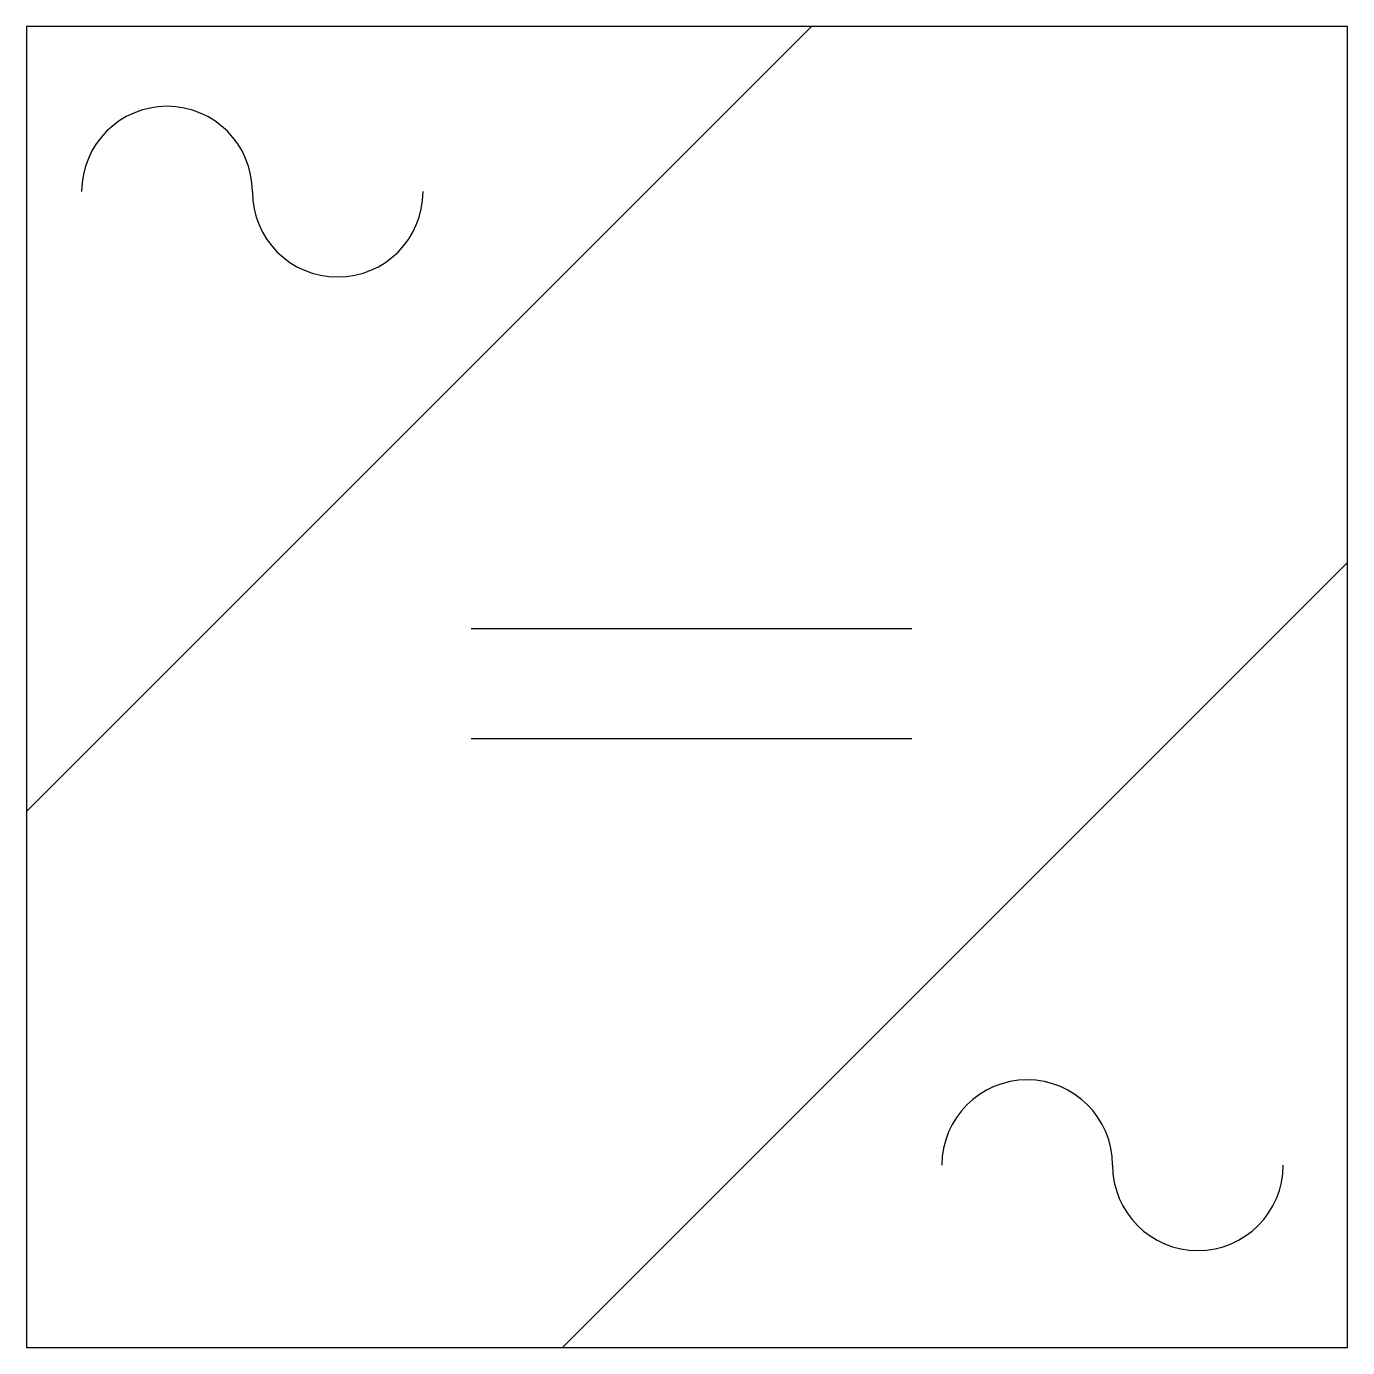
# Model space of a CAD drawing. Header units: millimetres. Extents: x -2928.824 to -2928.024, y 3725.362 to 3726.162.
import ezdxf

# ---------------------------------------------------------------- set-up
doc = ezdxf.new("R2010")
doc.units = ezdxf.units.MM
doc.header["$LTSCALE"] = 10
doc.layers.add('Ele_diagramas', color=2, linetype='Continuous')

msp = doc.modelspace()

# ---------------------------------------------------------------- linework, layer by layer
at = {"layer": 'Ele_diagramas', "color": 4}
for p, q in [((-2928.82372, 3726.16233), (-2928.82372, 3725.36233)), ((-2928.02372, 3726.16233), (-2928.82372, 3726.16233)), ((-2928.02372, 3725.36233), (-2928.02372, 3726.16233)), ((-2928.82372, 3725.36233), (-2928.02372, 3725.36233))]:
    msp.add_line(p, q, dxfattribs=at)
at = {"layer": 'Ele_diagramas', "color": 2}
for p, q in [((-2928.34829, 3726.16233), (-2928.82372, 3725.68691)), ((-2928.02372, 3725.83776), (-2928.49914, 3725.36233)), ((-2928.28761, 3725.7975), (-2928.55434, 3725.7975)), ((-2928.28761, 3725.73103), (-2928.55434, 3725.73103))]:
    msp.add_line(p, q, dxfattribs=at)
for centre, start, end in [((-2928.73859, 3726.06228), 0, 180), ((-2928.63524, 3726.06228), 180, 0), ((-2928.21771, 3725.47276), 0, 180), ((-2928.11436, 3725.47276), 180, 0)]:
    msp.add_arc(centre, 0.05168, start, end, dxfattribs=at)

doc.saveas('drawing.dxf')
